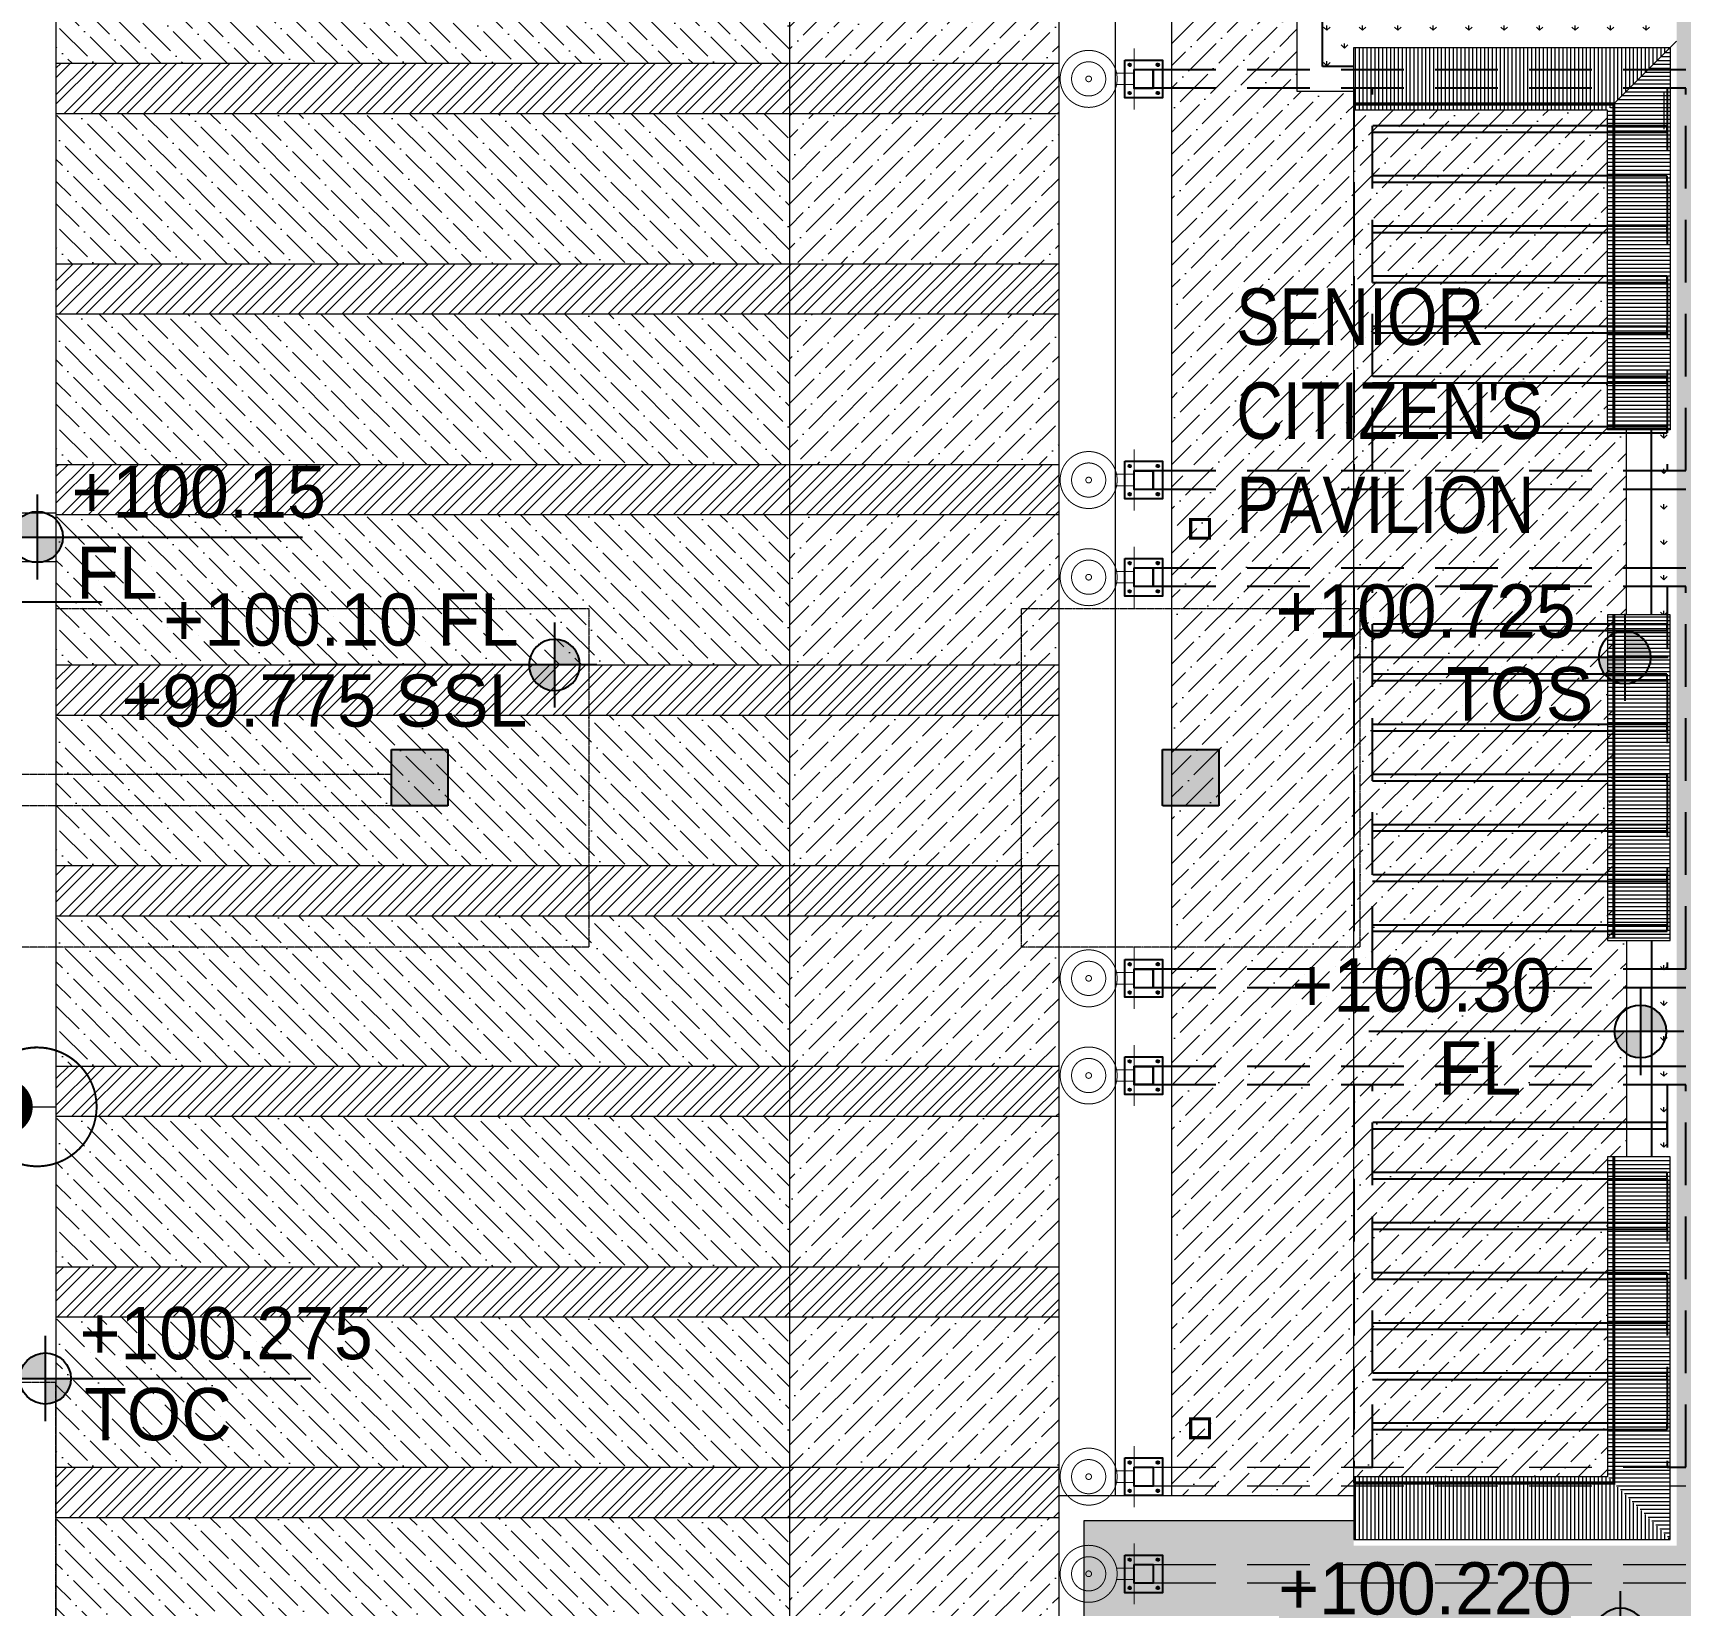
# Model space of a CAD drawing. Header units: millimetres. Extents: x 7964926 to 16080295, y -6277184 to -2986664.
# Drawn here: x 8023827 to 8036964, y -3122134 to -3109593 of the extents above; entities that cross this region are included whole.
import ezdxf

# ---------------------------------------------------------------- set-up
doc = ezdxf.new("R2010")
doc.units = ezdxf.units.MM
doc.header["$LTSCALE"] = 2000
doc.header["$MEASUREMENT"] = 0
for name, pattern in [('AUDIT_D_181231162926-8', [0]), ('CENTER2', [1.125, 0.75, -0.125, 0.125, -0.125]), ('DASHED2', [0.375, 0.25, -0.125]), ('HIDDEN', [0.375, 0.25, -0.125])]:
    doc.linetypes.add(name, pattern=pattern)
for name, color, linetype in [('a-col', 8, 'DASHED2'), ('a-hat col', 252, 'Continuous'), ('L-FL', 7, 'Continuous')]:
    doc.layers.add(name, color=color, linetype=linetype)
for name, color, linetype, lineweight in [('Building block', 7, 'Continuous', 9), ('L - paving', 9, 'Continuous', 5), ('L- MS column', 7, 'Continuous', 20), ('L-CORECUT', 4, 'Continuous', 5), ('L-ELE 1', 24, 'Continuous', 20), ('L-ELE 2', 30, 'Continuous', 15), ('L-ELE 3', 40, 'Continuous', 9), ('L-ELE 4', 27, 'Continuous', 9), ('L-HATCH', 8, 'Continuous', 5), ('L-HATCH-1', 9, 'Continuous', 5), ('L-HIDDEN', 5, 'HIDDEN', 9), ('L-LIGHT FIXTURE', 6, 'AUDIT_D_181231162926-8', 18), ('L-Lighting', 6, 'Continuous', 35), ('L-lights', 213, 'Continuous', 0), ('L-SHRUBS', 96, 'Continuous', 18), ('L-TEXT', 7, 'Continuous', 20), ('sattva comments', 2, 'Continuous', 15), ('STR-Capital', 8, 'Continuous', 15), ('STR-Column', 250, 'Continuous', 15), ('STR-Podium Beam', 8, 'Continuous', 15), ('STR-Podium Column', 250, 'Continuous', 15)]:
    doc.layers.add(name, color=color, linetype=linetype, lineweight=lineweight)
doc.styles.add('Arial narrow', font='ARIALN.TTF')
doc.styles.add('Century Gothic', font='GOTHIC.TTF')
doc.styles.get("Standard").update_dxf_attribs({"font": 'romans.shx', "width": 0.75})
pattern_1 = [(45, (0, 0), (-106.0660172, 106.0660172), []), (45, (0, 75), (-106.0660172, 106.0660172), [])]

# ---------------------------------------------------------------- blocks, each defined once
blk = doc.blocks.new('basement - column')
at = {"layer": 'a-hat col'}
h = blk.add_hatch(color=256, dxfattribs=at)
h.dxf.hatch_style = 1
h.paths.add_polyline_path([(39050, -29249), (38600, -29249), (38600, -29699), (39050, -29699)])
h = blk.add_hatch(color=256, dxfattribs=at)
h.dxf.hatch_style = 1
h.paths.add_polyline_path([(45200, -29249), (44750, -29249), (44750, -29699), (45200, -29699)])
at = {"layer": 'a-col', "linetype": 'DASHED2', "ltscale": 0.001}
for points in [[(38600, -29249), (39050, -29249), (39050, -29699), (38600, -29699)], [(44750, -29249), (45200, -29249), (45200, -29699), (44750, -29699)]]:
    blk.add_lwpolyline(points, close=True, dxfattribs=at)
blk = doc.blocks.new('finish lvl')
h = blk.add_hatch(color=256)
edge = h.paths.add_edge_path()
edge.add_ellipse((0.0378, 0.003), major_axis=(-0.0305, 0.0305), ratio=1, start_angle=-45, end_angle=45)
edge.add_line((-0.0053, 0.003), (0.0378, 0.003))
edge.add_line((0.0378, 0.003), (0.0378, 0.0461))
edge = h.paths.add_edge_path()
edge.add_ellipse((0.0378, 0.003), major_axis=(-0.0305, 0.0305), ratio=1, start_angle=135, end_angle=225)
edge.add_line((0.0809, 0.003), (0.0378, 0.003))
edge.add_line((0.0378, 0.003), (0.0378, -0.0401))
for p, q in [((0.0378, 0.0748), (0.0378, -0.0688)), ((-0.034, 0.003), (0.4857, 0.003))]:
    blk.add_line(p, q)
blk.add_ellipse((0.0378, 0.003), major_axis=(-0.0305, 0.0305), ratio=1, start_param=1.570796326794534, end_param=7.85398163397412)
at = {"layer": 'L-FL'}
for tag, p in [('%%P0.00', (0.1256, 0.0357)), ('FIN.LVL.', (0.1075, -0.103))]:
    blk.add_attdef(tag, p, '', height=0.08, dxfattribs=at)
blk = doc.blocks.new('GROUND FLOOR -CORE')
at = {"layer": 'Defpoints', "color": 5, "linetype": 'CENTER2', "ltscale": 1000}
blk.add_line((13642.2, -4125), (-21542.2, -4125), dxfattribs=at)
blk = doc.blocks.new('block 1')
at = {"ltscale": 750}
blk.add_blockref('GROUND FLOOR -CORE', (8088319, -2873355), dxfattribs=at)
blk = doc.blocks.new('base plate')
at = {"layer": 'L-ELE 4', "lineweight": 25}
h = blk.add_hatch(dxfattribs=at)
h.set_pattern_fill('ANSI31', color=9)
h.set_pattern_definition([(45, (0, 0), (-0.0883883476483, 0.0883883476483), [])])
edge = h.paths.add_edge_path()
edge.add_arc((8051299, -3135327), 10, 0, 360)
edge = h.paths.add_edge_path()
edge.add_arc((8051299, -3135102), 10, 0, 360)
edge = h.paths.add_edge_path()
edge.add_arc((8051074, -3135102), 10, 0, 360)
edge = h.paths.add_edge_path()
edge.add_arc((8051074, -3135327), 10, 0, 360)
blk.add_lwpolyline([(8051036, -3135065), (8051336, -3135065), (8051336, -3135365), (8051036, -3135365)], close=True, dxfattribs=at)
at = {"layer": 'L-ELE 4', "color": 7, "lineweight": 25}
blk.add_lwpolyline([(8051111, -3135140), (8051261, -3135140), (8051261, -3135290), (8051111, -3135290)], close=True, dxfattribs=at)
at = {"layer": 'L-ELE 4', "lineweight": 25}
for centre in [(8051074, -3135102), (8051299, -3135102), (8051074, -3135327), (8051299, -3135327)]:
    blk.add_circle(centre, 10, dxfattribs=at)
blk = doc.blocks.new('post top one sided')
at = {"layer": 'L-HATCH-1', "ltscale": 0.1}
h = blk.add_hatch(dxfattribs=at)
h.set_pattern_fill('ANSI31', color=8, scale=0.75)
h.set_pattern_definition([(45, (2008926.81801, -783730.16218), (-0.0662912607362, 0.0662912607362), [])])
h.paths.add_polyline_path([(8035707, -3134921, 1.000003), (8036139, -3134921, 1.000003)])
at = {"layer": 'L-LIGHT FIXTURE', "const_width": 18.8, "elevation": 0}
blk.add_lwpolyline([(8035707, -3134373), (8035707, -3135468)], dxfattribs=at)
at = {"layer": 'L-LIGHT FIXTURE', "const_width": 15, "elevation": 0}
for points in [[(8035707, -3134921, 1.000003), (8036656, -3134921, 3.976835), (8036444, -3135316, 1.671841), (8035707, -3134921, 1.000008)], [(8036139, -3134921, 1.000002), (8035707, -3134921)], [(8036139, -3134921, -1.000002), (8035707, -3134921)]]:
    blk.add_lwpolyline(points, format="xyb", dxfattribs=at)
at = {"layer": 'L-LIGHT FIXTURE'}
blk.add_circle((8036182, -3134921, 0), 475, dxfattribs=at)
blk = doc.blocks.new('Up Down Lighter')
at = {"layer": 'L-lights', "const_width": 4.03}
for points in [[(62740.9, 96470, 1), (62587.6, 96640.5, 1)], [(62671.9, 96546.7, 1), (62656.6, 96563.8, 1)]]:
    blk.add_lwpolyline(points, format="xyb", close=True, dxfattribs=at)
blk.add_lwpolyline([(62710.2, 96504.1, 1), (62618.2, 96606.4, 1), (62710.2, 96504.1)], format="xyb", dxfattribs=at)
for points in [[(62641.3, 96442.9), (62641.3, 96371.8), (62687.2, 96371.8), (62687.2, 96442.9)], [(62787.5, 96371.8), (62540.9, 96371.8)]]:
    blk.add_lwpolyline(points, dxfattribs=at)
blk = doc.blocks.new('pav 3')
at = {"layer": 'L-HIDDEN', "lineweight": 25}
for points in [[(8026059, -3103147), (8031059, -3103147), (8031059, -3103297), (8026059, -3103297)], [(8026059, -3103922), (8031059, -3103922), (8031059, -3104072), (8026059, -3104072)], [(8027659, -3104072), (8027659, -3107122), (8027809, -3107122), (8027809, -3104072)], [(8030159, -3104072), (8030159, -3107122), (8030309, -3107122), (8030309, -3104072)]]:
    blk.add_lwpolyline(points, close=True, dxfattribs=at)
at = {"layer": 'L-HIDDEN', "lineweight": 25, "ltscale": 0.001}
for points in [[(8027809, -3104422), (8030159, -3104422), (8030159, -3104372), (8027809, -3104372)], [(8027809, -3104822), (8030159, -3104822), (8030159, -3104772), (8027809, -3104772)], [(8027809, -3105222), (8030159, -3105222), (8030159, -3105172), (8027809, -3105172)], [(8027809, -3105622), (8030159, -3105622), (8030159, -3105572), (8027809, -3105572)], [(8027809, -3106022), (8030159, -3106022), (8030159, -3105972), (8027809, -3105972)], [(8027809, -3106422), (8030159, -3106422), (8030159, -3106372), (8027809, -3106372)], [(8027809, -3106822), (8030159, -3106822), (8030159, -3106772), (8027809, -3106772)]]:
    blk.add_lwpolyline(points, dxfattribs=at)

msp = doc.modelspace()

# ---------------------------------------------------------------- hatches: boundary and pattern name
at = {"layer": 'L - paving'}
h = msp.add_hatch(dxfattribs=at)
h.set_pattern_fill('ANSI36', color=256, scale=1000)
h.paths.add_polyline_path([(8036386.3, -3118560), (8036536.3, -3118560), (8036536.3, -3116834), (8036436.3, -3116834), (8036436.3, -3114234), (8036536.3, -3114234), (8036536.3, -3112760), (8036386.3, -3112760), (8036386.3, -3110210), (8034361.3, -3110210), (8034361.3, -3110060), (8033911.3, -3110060), (8033911.3, -3107597.5), (8032911.3, -3107597.5), (8032911.3, -3121260), (8034361.3, -3121260), (8034361.3, -3121110), (8036386.3, -3121110)])
h = msp.add_hatch(dxfattribs=at)
h.set_pattern_fill('ANSI36', color=256, scale=1000, angle=90)
h.set_pattern_definition([(135, (8092342.29, -3183694.73), (-243.06796, 66.29126), [312.5, -62.5, 0, -62.5])])
h.paths.add_polyline_path([(8024011.3, -3108635), (8024011.3, -3109835), (8029861.3, -3109835), (8029861.3, -3108635)])
h = msp.add_hatch(dxfattribs=at)
h.set_pattern_fill('ANSI36', color=37, scale=1000)
h.paths.add_polyline_path([(8029861.3, -3108635), (8029861.3, -3109835), (8032011.3, -3109835), (8032011.3, -3108635)])
h = msp.add_hatch(dxfattribs=at)
h.set_pattern_fill('ANSI36', color=256, scale=1000, angle=90)
h.set_pattern_definition([(135, (8092342.29, -3185294.73), (-243.06796, 66.29126), [312.5, -62.5, 0, -62.5])])
h.paths.add_polyline_path([(8024011.3, -3110235), (8024011.3, -3111435), (8029861.3, -3111435), (8029861.3, -3110235)])
h = msp.add_hatch(dxfattribs=at)
h.set_pattern_fill('ANSI36', color=37, scale=1000)
h.paths.add_polyline_path([(8029861.3, -3110235), (8029861.3, -3111435), (8032011.3, -3111435), (8032011.3, -3110235)])
h = msp.add_hatch(dxfattribs=at)
h.set_pattern_fill('ANSI36', color=256, scale=1000, angle=90)
h.set_pattern_definition([(135, (8092342.29, -3186894.73), (-243.06796, 66.29126), [312.5, -62.5, 0, -62.5])])
h.paths.add_polyline_path([(8024011.3, -3111835), (8024011.3, -3113035), (8029861.3, -3113035), (8029861.3, -3111835)])
h = msp.add_hatch(dxfattribs=at)
h.set_pattern_fill('ANSI36', color=37, scale=1000)
h.paths.add_polyline_path([(8029861.3, -3111835), (8029861.3, -3113035), (8032011.3, -3113035), (8032011.3, -3111835)])
h = msp.add_hatch(dxfattribs=at)
h.set_pattern_fill('ANSI36', color=256, scale=1000, angle=90)
h.set_pattern_definition([(135, (8092342.29, -3188494.73), (-243.06796, 66.29126), [312.5, -62.5, 0, -62.5])])
h.paths.add_polyline_path([(8024011.3, -3113435), (8024011.3, -3114635), (8029861.3, -3114635), (8029861.3, -3113435)])
h = msp.add_hatch(dxfattribs=at)
h.set_pattern_fill('ANSI36', color=37, scale=1000)
h.paths.add_polyline_path([(8029861.3, -3113435), (8029861.3, -3114635), (8032011.3, -3114635), (8032011.3, -3113435)])
h = msp.add_hatch(dxfattribs=at)
h.set_pattern_fill('ANSI36', color=256, scale=1000, angle=90)
h.set_pattern_definition([(135, (8092342.29, -3190094.73), (-243.06796, 66.29126), [312.5, -62.5, 0, -62.5])])
h.paths.add_polyline_path([(8024011.3, -3115035), (8024011.3, -3116235), (8029861.3, -3116235), (8029861.3, -3115035)])
h = msp.add_hatch(dxfattribs=at)
h.set_pattern_fill('ANSI36', color=37, scale=1000)
h.paths.add_polyline_path([(8029861.3, -3115035), (8029861.3, -3116235), (8032011.3, -3116235), (8032011.3, -3115035)])
h = msp.add_hatch(dxfattribs=at)
h.set_pattern_fill('ANSI36', color=256, scale=1000, angle=90)
h.set_pattern_definition([(135, (8092342.29, -3191694.73), (-243.06796, 66.29126), [312.5, -62.5, 0, -62.5])])
h.paths.add_polyline_path([(8024011.3, -3116635), (8024011.3, -3117835), (8029861.3, -3117835), (8029861.3, -3116635)])
h = msp.add_hatch(dxfattribs=at)
h.set_pattern_fill('ANSI36', color=37, scale=1000)
h.paths.add_polyline_path([(8029861.3, -3116635), (8029861.3, -3117835), (8032011.3, -3117835), (8032011.3, -3116635)])
h = msp.add_hatch(dxfattribs=at)
h.set_pattern_fill('ANSI36', color=256, scale=1000, angle=90)
h.set_pattern_definition([(135, (8092342.29, -3193294.73), (-243.06796, 66.29126), [312.5, -62.5, 0, -62.5])])
h.paths.add_polyline_path([(8024011.3, -3118235), (8024011.3, -3119435), (8029861.3, -3119435), (8029861.3, -3118235)])
h = msp.add_hatch(dxfattribs=at)
h.set_pattern_fill('ANSI36', color=37, scale=1000)
h.paths.add_polyline_path([(8029861.3, -3118235), (8029861.3, -3119435), (8032011.3, -3119435), (8032011.3, -3118235)])
h = msp.add_hatch(dxfattribs=at)
h.set_pattern_fill('ANSI36', color=256, scale=1000, angle=90)
h.set_pattern_definition([(135, (8092342.29, -3194894.73), (-243.06796, 66.29126), [312.5, -62.5, 0, -62.5])])
h.paths.add_polyline_path([(8024011.3, -3119835), (8024011.3, -3121035), (8029861.3, -3121035), (8029861.3, -3119835)])
h = msp.add_hatch(dxfattribs=at)
h.set_pattern_fill('ANSI36', color=37, scale=1000)
h.paths.add_polyline_path([(8029861.3, -3119835), (8029861.3, -3121035), (8032011.3, -3121035), (8032011.3, -3119835)])
h = msp.add_hatch(dxfattribs=at)
h.set_pattern_fill('ANSI36', color=256, scale=1000, angle=90)
h.set_pattern_definition([(135, (8092342.29, -3196494.73), (-243.06796, 66.29126), [312.5, -62.5, 0, -62.5])])
h.paths.add_polyline_path([(8024011.3, -3121435), (8024011.3, -3122635), (8029861.3, -3122635), (8029861.3, -3121435)])
h = msp.add_hatch(dxfattribs=at)
h.set_pattern_fill('ANSI36', color=37, scale=1000)
h.paths.add_polyline_path([(8029861.3, -3121435), (8029861.3, -3122635), (8032011.3, -3122635), (8032011.3, -3121435)])
at = {"layer": 'L-HATCH', "true_color": 0x636466}
h = msp.add_hatch(dxfattribs=at)
h.set_pattern_fill('ANSI31', color=251, scale=250, angle=45)
h.set_pattern_definition([(90, (0.133, -1e-05), (-31.25, 5e-15), [])])
h.paths.add_polyline_path([(8036886.3, -3109710), (8034361.3, -3109710), (8034361.3, -3110210), (8036386.3, -3110210)])
h = msp.add_hatch(dxfattribs=at)
h.set_pattern_fill('ANSI31', color=251, scale=250, angle=135)
h.set_pattern_definition([(180, (0.133, -1e-05), (-5e-15, -31.25), [])])
h.paths.add_polyline_path([(8036886.3, -3112760), (8036886.3, -3109710), (8036386.3, -3110210), (8036386.3, -3112760)])
h = msp.add_hatch(dxfattribs=at)
h.set_pattern_fill('ANSI31', color=251, scale=250, angle=135)
h.set_pattern_definition([(180, (-49.867, -1e-05), (-5e-15, -31.25), [])])
h.paths.add_polyline_path([(8036886.3, -3116834), (8036886.3, -3114234), (8036386.3, -3114234), (8036386.3, -3116834)])
h = msp.add_hatch(dxfattribs=at)
h.set_pattern_fill('ANSI31', color=251, scale=250, angle=135)
h.set_pattern_definition([(180, (-49.867, -4275.965), (-5e-15, -31.25), [])])
h.paths.add_polyline_path([(8036886.3, -3121610), (8036886.3, -3118560), (8036386.3, -3118560), (8036386.3, -3121110)])
h = msp.add_hatch(dxfattribs=at)
h.set_pattern_fill('ANSI31', color=251, scale=250, angle=45)
h.paths.add_polyline_path([(8034361.3, -3121110), (8034361.3, -3121610), (8036886.3, -3121610), (8036386.3, -3121110)])
at = {"layer": 'L-HATCH-1'}
h = msp.add_hatch(dxfattribs=at)
h.set_pattern_fill('STEEL', color=26, scale=1200)
h.set_pattern_definition(pattern_1)
h.paths.add_polyline_path([(8032011.3, -3110235), (8032011.3, -3109835), (8024011.3, -3109835), (8024011.3, -3110235)])
h = msp.add_hatch(dxfattribs=at)
h.set_pattern_fill('STEEL', color=26, scale=1200)
h.set_pattern_definition(pattern_1)
h.paths.add_polyline_path([(8032011.3, -3111835), (8032011.3, -3111435), (8024011.3, -3111435), (8024011.3, -3111835)])
h = msp.add_hatch(dxfattribs=at)
h.set_pattern_fill('STEEL', color=26, scale=1200)
h.set_pattern_definition(pattern_1)
h.paths.add_polyline_path([(8032011.3, -3113435), (8032011.3, -3113035), (8024011.3, -3113035), (8024011.3, -3113435)])
h = msp.add_hatch(dxfattribs=at)
h.set_pattern_fill('STEEL', color=26, scale=1200)
h.set_pattern_definition(pattern_1)
h.paths.add_polyline_path([(8032011.3, -3115035), (8032011.3, -3114635), (8024011.3, -3114635), (8024011.3, -3115035)])
h = msp.add_hatch(dxfattribs=at)
h.set_pattern_fill('STEEL', color=26, scale=1200)
h.set_pattern_definition(pattern_1)
h.paths.add_polyline_path([(8032011.3, -3116635), (8032011.3, -3116235), (8024011.3, -3116235), (8024011.3, -3116635)])
h = msp.add_hatch(dxfattribs=at)
h.set_pattern_fill('STEEL', color=26, scale=1200)
h.set_pattern_definition(pattern_1)
h.paths.add_polyline_path([(8032011.3, -3118235), (8032011.3, -3117835), (8024011.3, -3117835), (8024011.3, -3118235)])
h = msp.add_hatch(dxfattribs=at)
h.set_pattern_fill('STEEL', color=26, scale=1200)
h.set_pattern_definition(pattern_1)
h.paths.add_polyline_path([(8032011.3, -3119835), (8032011.3, -3119435), (8024011.3, -3119435), (8024011.3, -3119835)])
h = msp.add_hatch(dxfattribs=at)
h.set_pattern_fill('STEEL', color=26, scale=1200)
h.set_pattern_definition(pattern_1)
h.paths.add_polyline_path([(8032011.3, -3121435), (8032011.3, -3121035), (8024011.3, -3121035), (8024011.3, -3121435)])
at = {"layer": 'L-SHRUBS'}
h = msp.add_hatch(dxfattribs=at)
h.set_pattern_fill('GRASS', color=256, scale=200)
h.paths.add_polyline_path([(8036936.4, -3107291.1), (8037486.1, -3107291.1), (8037486.1, -3108091.1), (8036936.4, -3108091.1), (8036936.4, -3121662), (8037736.4, -3121662), (8037736.4, -3093985), (8036936.4, -3093985)])
h = msp.add_hatch(dxfattribs=at)
h.set_pattern_fill('GRASS', color=256, scale=200)
h.paths.add_polyline_path([(8034111.4, -3105310), (8034361.4, -3105310), (8034361.4, -3109860), (8034111.4, -3109860)])
h.paths.add_polyline_path([(8036936.4, -3108091.1), (8036686.1, -3108091.1), (8036686.1, -3107291.1), (8036936.4, -3107291.1), (8036936.4, -3105510), (8034361.4, -3105510), (8034361.4, -3109660), (8036936.4, -3109660)])
h = msp.add_hatch(dxfattribs=at)
h.set_pattern_fill('GRASS', color=256, scale=200)
h.paths.add_polyline_path([(8036736.4, -3112760), (8036936.4, -3112760), (8036936.4, -3114234), (8036736.4, -3114234)])
h = msp.add_hatch(dxfattribs=at)
h.set_pattern_fill('GRASS', color=256, scale=200)
h.paths.add_polyline_path([(8036736.4, -3118560), (8036936.4, -3118560), (8036936.4, -3116834), (8036736.4, -3116834)])
h = msp.add_hatch(dxfattribs=at)
h.set_pattern_fill('GRASS', color=256, scale=200)
h.set_pattern_definition([(90, (0.27, -2e-05), (-141.4213562, 141.4213562), [37.5, -245.3427126]), (45, (0.27, -2e-05), (-141.4213562, 141.4213562), [37.5, -162.5]), (135, (0.27, -2e-05), (-141.4213562, -141.4213562), [37.5, -162.5])])
h.paths.add_polyline_path([(8032211.4, -3121460), (8034361.4, -3121460), (8034361.4, -3124212.8), (8032211.4, -3124212.8)])
h.paths.add_polyline_path([(8036686.1, -3122380), (8037486.1, -3122380), (8037486.1, -3123180), (8036686.1, -3123180)])
h.paths.add_polyline_path([(8048711.3, -3122838.2), (8037736.4, -3122838.2), (8037736.4, -3121660), (8034361.4, -3121660), (8034361.4, -3124212.8), (8048711.3, -3124212.8)])

# ---------------------------------------------------------------- linework, layer by layer
at = {"layer": 'L- MS column', "lineweight": 25}
for points in [[(8032611.3, -3109885), (8032761.3, -3109885), (8032761.3, -3110035), (8032611.3, -3110035)], [(8032611.3, -3113085), (8032761.3, -3113085), (8032761.3, -3113235), (8032611.3, -3113235)], [(8032611.3, -3113860), (8032761.3, -3113860), (8032761.3, -3114010), (8032611.3, -3114010)], [(8032611.3, -3117060), (8032761.3, -3117060), (8032761.3, -3117210), (8032611.3, -3117210)], [(8032611.3, -3117835), (8032761.3, -3117835), (8032761.3, -3117985), (8032611.3, -3117985)], [(8032611.3, -3121035), (8032761.3, -3121035), (8032761.3, -3121185), (8032611.3, -3121185)], [(8032611.3, -3121810), (8032761.3, -3121810), (8032761.3, -3121960), (8032611.3, -3121960)]]:
    msp.add_lwpolyline(points, close=True, dxfattribs=at)
at = {"layer": 'L- MS column', "lineweight": 5}
msp.add_lwpolyline([(8032616.3, -3117840), (8032756.3, -3117840), (8032756.3, -3117980), (8032616.3, -3117980)], close=True, dxfattribs=at)
at = {"layer": 'L-CORECUT', "const_width": 25}
for points in [[(8033061.1, -3113474.3), (8033211.1, -3113474.3), (8033211.1, -3113624.3), (8033061.1, -3113624.3)], [(8033061.1, -3120649.3), (8033211.1, -3120649.3), (8033211.1, -3120799.3), (8033061.1, -3120799.3)]]:
    msp.add_lwpolyline(points, close=True, dxfattribs=at)
at = {"layer": 'L-ELE 1'}
for p, q in [((8024011.3, -3103060), (8024011.3, -3136535)), ((8036436.3, -3110160), (8036936.3, -3109660)), ((8036836.3, -3110360), (8036836.3, -3110060)), ((8034361.3, -3121160), (8034361.3, -3110392.5)), ((8019554.1, -3113422.7), (8024011.3, -3113422.7)), ((8023111.3, -3113810), (8024011.3, -3113810)), ((8032011.3, -3132485), (8032011.3, -3121260)), ((8032011.3, -3121260), (8032461.3, -3121260))]:
    msp.add_line(p, q, dxfattribs=at)
for points in [[(8036886.3, -3109710), (8036886.3, -3112760), (8036386.3, -3112760), (8036386.3, -3110210), (8034361.3, -3110210), (8034361.3, -3109710)], [(8036886.3, -3121610), (8036886.3, -3118560), (8036386.3, -3118560), (8036386.3, -3121110), (8034361.3, -3121110), (8034361.3, -3121610)]]:
    msp.add_lwpolyline(points, close=True, dxfattribs=at)
msp.add_lwpolyline([(8036386.3, -3114234), (8036386.3, -3116834), (8036886.3, -3116834), (8036886.3, -3114234), (8036386.3, -3114234)], dxfattribs=at)
at = {"layer": 'L-ELE 2'}
for p, q in [((8032011.3, -3121260), (8032011.3, -3094160)), ((8032461.3, -3121260), (8032461.3, -3094160)), ((8032211.3, -3130735), (8032211.3, -3121460)), ((8032211.3, -3121460), (8034361.3, -3121460))]:
    msp.add_line(p, q, dxfattribs=at)
at = {"layer": 'L-ELE 3', "lineweight": 25}
for p, q in [((8034111.3, -3109860), (8034111.3, -3105310)), ((8034361.3, -3109860), (8034111.3, -3109860)), ((8036736.3, -3114234), (8036736.3, -3112760)), ((8036736.3, -3116834), (8036736.3, -3118560))]:
    msp.add_line(p, q, dxfattribs=at)
at = {"layer": 'L-ELE 4', "color": 250}
msp.add_line((8032911.3, -3121260), (8032911.3, -3094160), dxfattribs=at)
at = {"layer": 'L-ELE 4', "color": 8}
for p, q in [((8033911.3, -3110060), (8033911.3, -3105110)), ((8034361.3, -3110060), (8033911.3, -3110060)), ((8036536.3, -3114234), (8036536.3, -3112760)), ((8036536.3, -3116834), (8036536.3, -3118560)), ((8032461.3, -3121260), (8034361.3, -3121260))]:
    msp.add_line(p, q, dxfattribs=at)
at = {"layer": 'L-ELE 4'}
msp.add_line((8029861.3, -3107035), (8029861.3, -3130635), dxfattribs=at)
for points in [[(8024011.3, -3109835), (8032011.3, -3109835)], [(8024011.3, -3110235), (8032011.3, -3110235)], [(8024011.3, -3111435), (8032011.3, -3111435)], [(8024011.3, -3111835), (8032011.3, -3111835)], [(8024011.3, -3113035), (8032011.3, -3113035)], [(8024011.3, -3113435), (8032011.3, -3113435)], [(8024011.3, -3114635), (8032011.3, -3114635)], [(8024011.3, -3115035), (8032011.3, -3115035)], [(8024011.3, -3116235), (8032011.3, -3116235)], [(8024011.3, -3116635), (8032011.3, -3116635)], [(8024011.3, -3117835), (8032011.3, -3117835)], [(8024011.3, -3118235), (8032011.3, -3118235)], [(8024011.3, -3119435), (8032011.3, -3119435)], [(8024011.3, -3119835), (8032011.3, -3119835)], [(8024011.3, -3121035), (8032011.3, -3121035)], [(8024011.3, -3121435), (8032011.3, -3121435)]]:
    msp.add_lwpolyline(points, dxfattribs=at)
at = {"layer": 'L-HIDDEN'}
for points in [[(8032761.3, -3121035), (8037761.3, -3121035), (8037761.3, -3121185), (8032761.3, -3121185)], [(8032761.3, -3121810), (8037761.3, -3121810), (8037761.3, -3121960), (8032761.3, -3121960)]]:
    msp.add_lwpolyline(points, close=True, dxfattribs=at)
at = {"layer": 'L-lights', "linetype": 'HIDDEN', "ltscale": 0.003, "const_width": 25.6}
for points in [[(8034361.3, -3110160), (8036436.3, -3110160), (8036436.3, -3112760)], [(8036436.3, -3114234), (8036436.3, -3116813.7)], [(8034361.3, -3121160), (8036436.3, -3121160), (8036436.3, -3118560)]]:
    msp.add_lwpolyline(points, dxfattribs=at)
at = {"layer": 'sattva comments'}
msp.add_line((8020736.1, -3118160), (8024011.3, -3118160), dxfattribs=at)
at = {"layer": 'STR-Capital', "linetype": 'HIDDEN', "ltscale": 0.005}
msp.add_line((8025561.1, -3116885), (8022486.1, -3116885), dxfattribs=at)
msp.add_line((8025561.1, -3116885), (8022486.1, -3116885), dxfattribs=at)
for points in [[(8028261.1, -3107810), (8028261.1, -3108935), (8024011.1, -3108935), (8024011.1, -3114185), (8028261.1, -3114185), (8028261.1, -3116885), (8025561.1, -3116885)], [(8028261.1, -3107810), (8028261.1, -3108935), (8024011.1, -3108935), (8024011.1, -3114185), (8028261.1, -3114185), (8028261.1, -3116885), (8025561.1, -3116885)], [(8021786.1, -3135272.5), (8021786.1, -3126110), (8024011.1, -3126110), (8024011.1, -3120360), (8022486.1, -3120360), (8022486.1, -3116885)], [(8021786.1, -3135272.5), (8021786.1, -3126110), (8024011.1, -3126110), (8024011.1, -3120360), (8022486.1, -3120360), (8022486.1, -3116885)]]:
    msp.add_lwpolyline(points, dxfattribs=at)
msp.add_lwpolyline([(8031711.1, -3114185), (8034411.1, -3114185), (8034411.1, -3116885), (8031711.1, -3116885)], close=True, dxfattribs=at)
msp.add_lwpolyline([(8031711.1, -3114185), (8034411.1, -3114185), (8034411.1, -3116885), (8031711.1, -3116885)], close=True, dxfattribs=at)
at = {"layer": 'STR-Podium Beam', "linetype": 'HIDDEN', "lineweight": 5, "ltscale": 0.005}
for p, q in [((8026686.1, -3115510), (8023111.1, -3115510)), ((8026686.1, -3115510), (8023111.1, -3115510)), ((8026686.1, -3115760), (8021486.1, -3115760)), ((8026686.1, -3115760), (8021486.1, -3115760))]:
    msp.add_line(p, q, dxfattribs=at)
at = {"layer": 'STR-Podium Column', "color": 8, "linetype": 'ByBlock', "ltscale": 0.005}
for points in [[(8026686.1, -3115310), (8027136.1, -3115310), (8027136.1, -3115760), (8026686.1, -3115760)], [(8026686.1, -3115310), (8027136.1, -3115310), (8027136.1, -3115760), (8026686.1, -3115760)], [(8032836.1, -3115310), (8033286.1, -3115310), (8033286.1, -3115760), (8032836.1, -3115760)], [(8032836.1, -3115310), (8033286.1, -3115310), (8033286.1, -3115760), (8032836.1, -3115760)]]:
    msp.add_lwpolyline(points, close=True, dxfattribs=at)

# ---------------------------------------------------------------- block references
for p in [(-18499.9, 25254.6), (-18499.9, 22054.6), (-18499.9, 21279.6), (-18499.9, 18079.6), (-18499.9, 17304.6), (-18499.9, 14104.6), (-18499.9, 13329.6)]:
    msp.add_blockref('base plate', p)
at = {"layer": 'Building block', "color": 8}
msp.add_blockref('block 1', (-77582.6, -236654.6), dxfattribs=at)
at = {"layer": 'L-ELE 1'}
msp.add_blockref('pav 3', (6702.5, -5962.5), dxfattribs=at)
at = {"layer": 'L-FL', "ltscale": 0.5}
ref = msp.add_blockref('finish lvl', (8023683.4, -3113628.8), dxfattribs=dict(at, xscale=4725.606725092182, yscale=4725.606725092182, zscale=4725.606725092182, rotation=0.0002105369682425805))
ref.add_attrib('FIN.LVL.', 'FL', (8024172.2, -3114106.9, 0), dxfattribs={"ltscale": 0.5, "height": 416.57, "rotation": 0.00021, "style": 'Century Gothic'})
ref.add_attrib('%%P0.00', '+100.15', (8024134.8, -3113461), dxfattribs={"ltscale": 0.5, "height": 416.57, "rotation": 0.00021, "style": 'Century Gothic'})
ref = msp.add_blockref('finish lvl', (8028165.3, -3114649.3), dxfattribs=dict(at, xscale=-4725.606725092182, yscale=4725.606725092182, zscale=4725.606725092182, rotation=359.9997894630317))
ref.add_attrib('FIN.LVL.', '+99.775 SSL', (8024534, -3115127.3, 0), dxfattribs={"ltscale": 0.5, "height": 416.567, "rotation": 359.99979, "style": 'Century Gothic'})
ref.add_attrib('%%P0.00', '+100.10 FL', (8024867.9, -3114481.5), dxfattribs={"ltscale": 0.5, "height": 416.57, "rotation": 359.99979, "style": 'Century Gothic'})
ref = msp.add_blockref('finish lvl', (8036705.2, -3114589.3), dxfattribs=dict(at, xscale=-4835.363999980464, yscale=4835.363999980464, zscale=4835.363999980464, rotation=359.9997894631628))
ref.add_attrib('FIN.LVL.', 'TOS', (8035100.2, -3115078.5, 0), dxfattribs={"ltscale": 0.5, "height": 426.24, "rotation": 359.99979, "style": 'Century Gothic'})
ref.add_attrib('%%P0.00', '+100.725', (8033738.9, -3114417.6), dxfattribs={"ltscale": 0.5, "height": 426.24, "rotation": 359.99979, "style": 'Century Gothic'})
ref = msp.add_blockref('finish lvl', (8036830.4, -3117573.3), dxfattribs=dict(at, xscale=-4835.363999980464, yscale=4835.363999980464, zscale=4835.363999980464, rotation=0.000210536423175256))
ref.add_attrib('FIN.LVL.', 'FL', (8035033.9, -3118062.5, 0), dxfattribs={"ltscale": 0.5, "height": 426.24, "rotation": 0.00021, "style": 'Century Gothic'})
ref.add_attrib('%%P0.00', '+100.30', (8033864.1, -3117401.6), dxfattribs={"ltscale": 0.5, "height": 426.24, "rotation": 0.00021, "style": 'Century Gothic'})
ref = msp.add_blockref('finish lvl', (8023747.4, -3120341.1), dxfattribs=dict(at, xscale=4725.606725092182, yscale=4725.606725092182, zscale=4725.606725092182, rotation=0.0002105369682294075))
ref.add_attrib('FIN.LVL.', 'TOC', (8024236.2, -3120819.2, 0), dxfattribs={"ltscale": 0.5, "height": 416.57, "rotation": 0.00021, "style": 'Century Gothic'})
ref.add_attrib('%%P0.00', '+100.275', (8024198.8, -3120173.4), dxfattribs={"ltscale": 0.5, "height": 416.57, "rotation": 0.00021, "style": 'Century Gothic'})
ref = msp.add_blockref('finish lvl', (8036666.3, -3122377.1), dxfattribs=dict(at, xscale=-4725.606725105103, yscale=4725.606725105103, zscale=4725.606725105103, rotation=359.9997894630317))
ref.add_attrib('FIN.LVL.', 'FGL', (8035087.2, -3122855.1, 0), dxfattribs={"ltscale": 0.5, "height": 416.57, "rotation": 359.99979, "style": 'Century Gothic'})
ref.add_attrib('%%P0.00', '+100.220', (8033760.6, -3122209.3), dxfattribs={"ltscale": 0.5, "height": 416.57, "rotation": 359.99979, "style": 'Century Gothic'})
at = {"layer": 'L-HIDDEN', "lineweight": 25}
for p in [(6702.5, -9937.5), (6702.5, -13912.5)]:
    msp.add_blockref('pav 3', p, dxfattribs=at)
at = {"layer": 'L-Lighting', "color": 2}
msp.add_blockref('post top one sided', (-12321, 16760.7, 0), dxfattribs=at)
at = {"layer": 'L-lights', "color": 6, "xscale": 1.98288, "yscale": 1.98288, "zscale": 1.98288, "rotation": 90}
for p in [(8223704.9, -3234215.6), (8223704.9, -3237415.6), (8223704.9, -3238190.6), (8223704.9, -3241390.6), (8223704.9, -3242165.6), (8223704.9, -3245365.6), (8223704.9, -3246140.6)]:
    msp.add_blockref('Up Down Lighter', p, dxfattribs=at)
at = {"layer": 'STR-Column', "ltscale": 1000}
msp.add_blockref('basement - column', (7988086.1, -3086060.7), dxfattribs=at)

# ---------------------------------------------------------------- texts
at = {"layer": 'L-TEXT', "color": 0, "insert": (8033424.3, -3111631.5), "char_height": 450, "width": 1226.916, "attachment_point": 1, "style": 'Arial narrow'}
msp.add_mtext("SENIOR CITIZEN'S PAVILION", dxfattribs=at)

doc.saveas('drawing.dxf')
